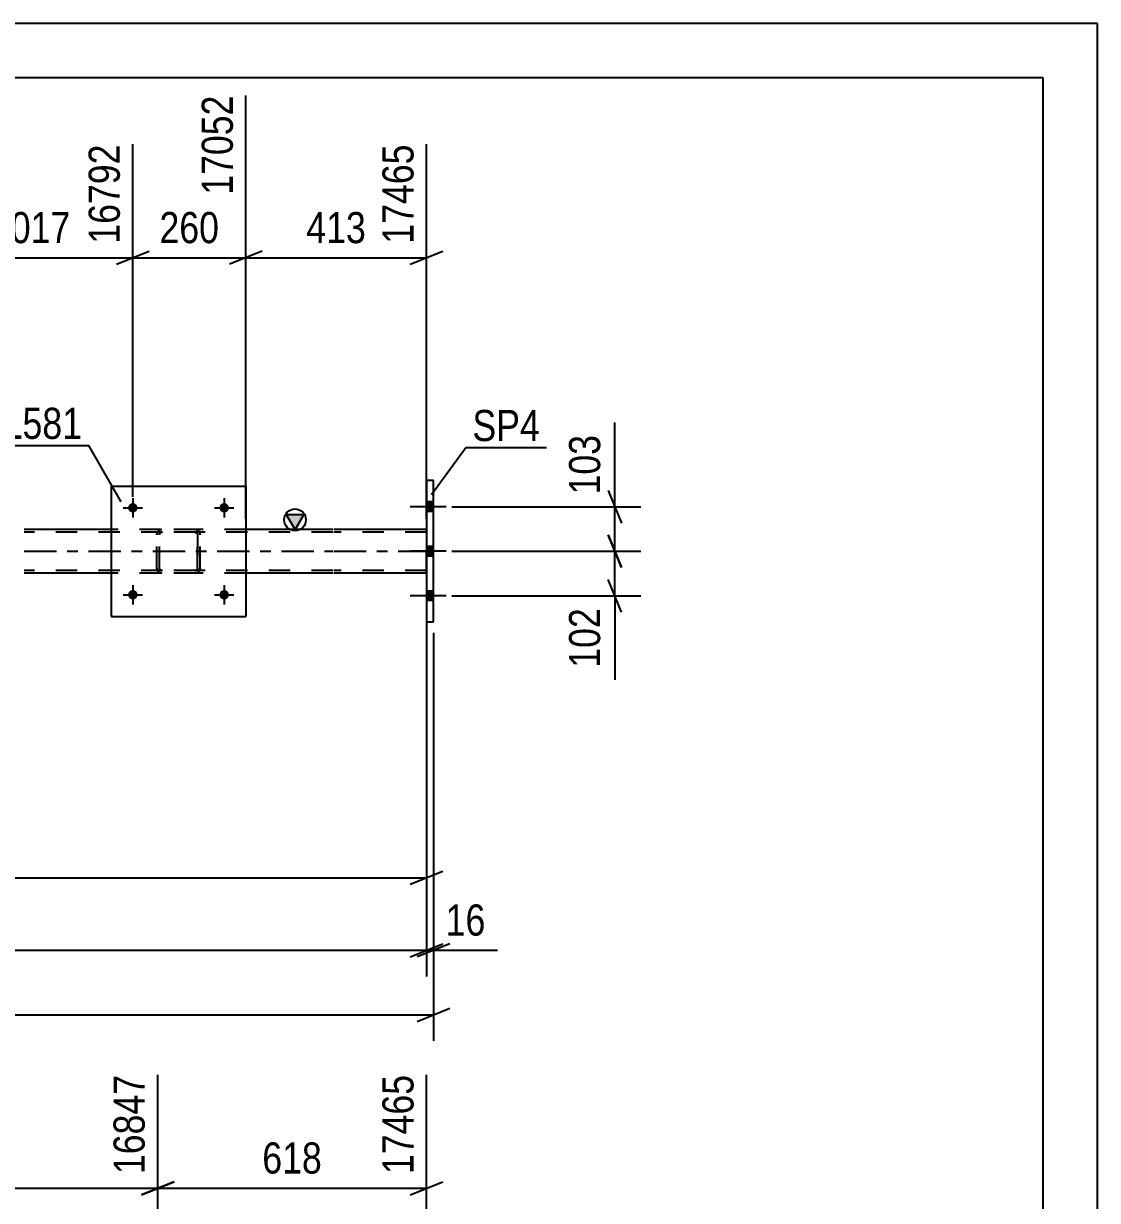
# Model space of a CAD drawing. Header units: millimetres. Extents: x 0 to 841, y 0 to 594.
# Drawn here: x 742.2 to 841, y 485.7 to 594 of the extents above; entities that cross this region are included whole.
import ezdxf

# ---------------------------------------------------------------- set-up
doc = ezdxf.new("R2010")
doc.units = ezdxf.units.MM
doc.linetypes.add('DXK_LINE_DOT2', pattern=[3.9198, 1.9599, -1.9599])
doc.linetypes.add('DXK_LINE_DOT3', pattern=[5.9187, 2.979, -0.9799, 0.9799, -0.9799])
doc.styles.add('Arial Narrow', font='ARIALN.TTF', dxfattribs={"height": 0.2})

# ---------------------------------------------------------------- blocks, each defined once
blk = doc.blocks.new('Unknown-247305070-1135 - 20638')
at = {"color": 5, "linetype": 'Continuous'}
for p, q in [((841, 594), (0, 594)), ((841, 0), (841, 594)), ((836, 589), (5, 589)), ((836, 5), (836, 589))]:
    blk.add_line(p, q, dxfattribs=at)
blk = doc.blocks.new('Part-247305070-2299 - 2156')
at = {"linetype": 'Continuous'}
blk.add_hatch(color=2, dxfattribs=at).paths.add_polyline_path([(767.18, 547.45), (766.38, 548.85), (767.98, 548.85)])
at = {"color": 2, "linetype": 'Continuous'}
for p, q in [((767.18, 547.45), (766.38, 548.85)), ((766.38, 548.85), (767.98, 548.85)), ((767.98, 548.85), (767.18, 547.45)), ((750.26, 547.45), (742.26, 547.45)), ((770.66, 547.45), (762.66, 547.45)), ((779.28, 547.45), (770.76, 547.45)), ((750.26, 543.45), (742.26, 543.45)), ((770.66, 543.45), (762.66, 543.45)), ((779.28, 543.45), (770.76, 543.45))]:
    blk.add_line(p, q, dxfattribs=at)
at = {"color": 7, "linetype": 'DXK_LINE_DOT2'}
for p, q in [((770.66, 547.21), (742.26, 547.21)), ((762.66, 547.45), (750.26, 547.45)), ((779.28, 547.21), (770.76, 547.21)), ((779.28, 543.45), (779.28, 547.45)), ((770.66, 543.69), (742.26, 543.69)), ((779.28, 543.69), (770.76, 543.69)), ((762.66, 543.45), (750.26, 543.45))]:
    blk.add_line(p, q, dxfattribs=at)
at = {"color": 7, "linetype": 'DXK_LINE_DOT3'}
for p, q in [((742.26, 545.45), (770.66, 545.45)), ((770.76, 545.45), (779.28, 545.45))]:
    blk.add_line(p, q, dxfattribs=at)
at = {"color": 2, "linetype": 'Continuous'}
blk.add_circle((767.18, 548.35), 1, dxfattribs=at)
blk = doc.blocks.new('Part-247305070-2240 - 2156')
at = {"color": 2, "linetype": 'Continuous'}
for p, q in [((779.92, 551.95), (779.28, 551.95)), ((779.28, 551.95), (779.28, 538.95)), ((779.92, 538.95), (779.92, 551.95)), ((779.28, 538.95), (779.92, 538.95))]:
    blk.add_line(p, q, dxfattribs=at)
blk = doc.blocks.new('Bolt-247305070-2308 - 2156')
at = {"linetype": 'Continuous'}
for points in [[(779.92, 549.11), (779.92, 549.99), (779.28, 549.99), (779.28, 549.11)], [(779.92, 549.11), (779.92, 549.99), (779.28, 549.99), (779.28, 549.11)], [(779.92, 549.11), (779.92, 549.99), (779.28, 549.99), (779.28, 549.11)], [(779.92, 545.01), (779.92, 545.89), (779.28, 545.89), (779.28, 545.01)], [(779.92, 545.01), (779.92, 545.89), (779.28, 545.89), (779.28, 545.01)], [(779.92, 540.91), (779.92, 541.79), (779.28, 541.79), (779.28, 540.91)], [(779.92, 540.91), (779.92, 541.79), (779.28, 541.79), (779.28, 540.91)], [(779.92, 540.91), (779.92, 541.79), (779.28, 541.79), (779.28, 540.91)]]:
    blk.add_hatch(color=1, dxfattribs=at).paths.add_polyline_path(points)
at = {"color": 1, "linetype": 'Continuous'}
for p, q in [((781.08, 549.55), (777.76, 549.55)), ((781.08, 549.55), (777.76, 549.55)), ((781.08, 549.55), (777.76, 549.55)), ((779.92, 549.99), (779.28, 549.99)), ((779.92, 549.99), (779.28, 549.99)), ((779.92, 549.99), (779.28, 549.99)), ((779.92, 549.11), (779.28, 549.11)), ((779.92, 549.11), (779.28, 549.11)), ((779.92, 549.11), (779.28, 549.11)), ((779.92, 545.89), (779.28, 545.89)), ((779.92, 545.89), (779.28, 545.89)), ((781.08, 545.45), (777.76, 545.45)), ((781.08, 545.45), (777.76, 545.45)), ((779.92, 545.01), (779.28, 545.01)), ((779.92, 545.01), (779.28, 545.01)), ((781.08, 541.35), (777.76, 541.35)), ((781.08, 541.35), (777.76, 541.35)), ((781.08, 541.35), (777.76, 541.35)), ((779.92, 541.79), (779.28, 541.79)), ((779.92, 541.79), (779.28, 541.79)), ((779.92, 541.79), (779.28, 541.79)), ((779.92, 540.91), (779.28, 540.91)), ((779.92, 540.91), (779.28, 540.91)), ((779.92, 540.91), (779.28, 540.91))]:
    blk.add_line(p, q, dxfattribs=at)
blk = doc.blocks.new('Part-247305070-21272 - 2156')
at = {"color": 7, "linetype": 'DXK_LINE_DOT2'}
for p, q in [((754.46, 546.97), (754.49, 547.16)), ((754.49, 547.16), (754.46, 546.97)), ((754.46, 543.93), (754.46, 546.97)), ((754.46, 543.93), (754.46, 546.97)), ((754.7, 546.97), (754.71, 547.06)), ((754.7, 543.93), (754.7, 546.97)), ((754.7, 543.93), (754.7, 546.97)), ((754.71, 547.06), (754.77, 547.14)), ((754.75, 547.42), (754.94, 547.45)), ((754.94, 547.45), (754.75, 547.42)), ((754.77, 547.14), (754.84, 547.19)), ((754.84, 547.19), (754.94, 547.21)), ((757.98, 547.45), (754.94, 547.45)), ((757.98, 547.21), (754.94, 547.21)), ((757.98, 547.45), (758.16, 547.42)), ((758.16, 547.42), (757.98, 547.45)), ((757.98, 547.21), (758.07, 547.19)), ((758.07, 547.19), (758.15, 547.14)), ((758.15, 547.14), (758.2, 547.06)), ((758.2, 547.06), (758.22, 546.97)), ((758.22, 543.93), (758.22, 546.97)), ((758.22, 546.97), (758.22, 543.93)), ((758.42, 547.16), (758.46, 546.97)), ((758.46, 546.97), (758.42, 547.16)), ((758.46, 543.93), (758.46, 546.97)), ((758.46, 543.93), (758.46, 546.97)), ((754.49, 543.75), (754.46, 543.93)), ((754.46, 543.93), (754.49, 543.75)), ((754.71, 543.84), (754.7, 543.93)), ((754.77, 543.76), (754.71, 543.84)), ((754.84, 543.71), (754.77, 543.76)), ((754.94, 543.69), (754.84, 543.71)), ((757.98, 543.69), (754.94, 543.69)), ((758.07, 543.71), (757.98, 543.69)), ((758.15, 543.76), (758.07, 543.71)), ((758.2, 543.84), (758.15, 543.76)), ((758.22, 543.93), (758.2, 543.84)), ((758.46, 543.93), (758.42, 543.75)), ((758.42, 543.75), (758.46, 543.93)), ((754.94, 543.45), (754.75, 543.49)), ((754.75, 543.49), (754.94, 543.45)), ((757.98, 543.45), (754.94, 543.45)), ((758.16, 543.49), (757.98, 543.45)), ((757.98, 543.45), (758.16, 543.49))]:
    blk.add_line(p, q, dxfattribs=at)
at = {"color": 7, "linetype": 'DXK_LINE_DOT3'}
blk.add_line((756.46, 545.45), (756.46, 545.45), dxfattribs=at)
at = {"color": 7, "linetype": 'DXK_LINE_DOT2'}
for centre, start, end in [((754.94, 546.97), 112.5, 157.5), ((754.94, 546.97), 112.5, 157.5), ((757.98, 546.97), 22.5, 67.5), ((757.98, 546.97), 22.5, 67.5), ((754.94, 543.93), 202.5, 247.5), ((754.94, 543.93), 202.5, 247.5), ((757.98, 543.93), 292.5, 337.5), ((757.98, 543.93), 292.5, 337.5)]:
    blk.add_arc(centre, 0.48, start, end, dxfattribs=at)
blk = doc.blocks.new('Part-247305070-21273 - 2156')
at = {"color": 2, "linetype": 'Continuous'}
for p, q in [((750.26, 551.45), (750.26, 539.45)), ((750.26, 551.45), (762.66, 551.45)), ((762.66, 551.45), (762.66, 539.45)), ((750.26, 539.45), (762.66, 539.45))]:
    blk.add_line(p, q, dxfattribs=at)
blk = doc.blocks.new('Bolt-247305070-21298 - 2156')
at = {"linetype": 'Continuous'}
for points in [[(752.7, 541.45, -1), (751.82, 541.45, -1)], [(761.1, 541.45, -1), (760.22, 541.45, -1)]]:
    blk.add_hatch(color=1, dxfattribs=at).paths.add_polyline_path(points)
at = {"color": 1, "linetype": 'Continuous'}
for p, q in [((751.38, 541.45), (753.14, 541.45)), ((752.26, 542.33), (752.26, 540.57)), ((759.78, 541.45), (761.54, 541.45)), ((760.66, 542.33), (760.66, 540.57))]:
    blk.add_line(p, q, dxfattribs=at)
blk = doc.blocks.new('Bolt-247305070-21299 - 2156')
at = {"linetype": 'Continuous'}
for points in [[(752.7, 549.45, -1), (751.82, 549.45, -1)], [(761.1, 549.45, -1), (760.22, 549.45, -1)]]:
    blk.add_hatch(color=1, dxfattribs=at).paths.add_polyline_path(points)
at = {"color": 1, "linetype": 'Continuous'}
for p, q in [((752.26, 550.33), (752.26, 548.57)), ((760.66, 550.33), (760.66, 548.57)), ((751.38, 549.45), (753.14, 549.45)), ((759.78, 549.45), (761.54, 549.45))]:
    blk.add_line(p, q, dxfattribs=at)
blk = doc.blocks.new('StraightDimension-247305070-19908 - 2156')
at = {"color": 7, "linetype": 'Continuous'}
for p, q in [((779.28, 537.95), (779.28, 506.35)), ((779.92, 537.95), (779.92, 506.35)), ((777.78, 508.15), (780.78, 509.35)), ((781.42, 509.35), (778.42, 508.15)), ((779.28, 508.75), (779.92, 508.75)), ((779.92, 508.75), (785.82, 508.75)), ((779.92, 508.75), (785.82, 508.75))]:
    blk.add_line(p, q, dxfattribs=at)
at = {"color": 0}
blk.add_wipeout([(785.3, 509.5), (785.3, 513.7), (780.44, 513.7), (780.44, 509.5)], dxfattribs=at)
at = {"color": 3, "style": 'Arial Narrow'}
blk.add_text('16', height=2.863, dxfattribs=at).set_placement((781.04, 510.1))
blk = doc.blocks.new('StraightDimension-247305070-35832 - 2156')
at = {"color": 7, "linetype": 'Continuous'}
for p, q in [((733.48, 548.45), (733.48, 587.39)), ((752.26, 550.45), (752.26, 582.89)), ((734.98, 573.05), (731.98, 571.85)), ((750.76, 571.85), (753.76, 573.05)), ((733.48, 572.45), (752.26, 572.45))]:
    blk.add_line(p, q, dxfattribs=at)
at = {"color": 0}
blk.add_wipeout([(747.12, 573.2), (747.12, 577.4), (738.61, 577.4), (738.61, 573.2)], dxfattribs=at)
at = {"color": 3, "style": 'Arial Narrow'}
blk.add_text('1017', height=2.863, dxfattribs=at).set_placement((739.21, 573.8))
at = {"color": 0, "linetype": 'Continuous'}
blk.add_wipeout([(751.66, 583.49), (747.46, 583.49), (747.46, 573.15), (751.66, 573.15)], dxfattribs=at)
at = {"color": 3, "linetype": 'Continuous', "style": 'Arial Narrow'}
blk.add_text('16792', height=2.863, rotation=90.0002, dxfattribs=at).set_placement((751.06, 573.75))
blk = doc.blocks.new('StraightDimension-247305070-25369 - 2156')
at = {"color": 7, "linetype": 'Continuous'}
for p, q in [((796.6, 549.55), (796.6, 557.29)), ((796.6, 549.55), (796.6, 557.29)), ((796, 551.05), (797.2, 548.05)), ((781.6, 549.55), (799, 549.55)), ((796.6, 545.45), (796.6, 549.55)), ((797.2, 543.95), (796, 546.95)), ((781.6, 545.45), (799, 545.45))]:
    blk.add_line(p, q, dxfattribs=at)
at = {"color": 0}
blk.add_wipeout([(795.85, 556.76), (791.65, 556.76), (791.65, 550.08), (795.85, 550.08)], dxfattribs=at)
at = {"color": 3, "style": 'Arial Narrow'}
blk.add_text('103', height=2.863, rotation=90.0002, dxfattribs=at).set_placement((795.25, 550.68))
blk = doc.blocks.new('StraightDimension-247305070-2668 - 2156')
at = {"color": 7, "linetype": 'Continuous'}
for p, q in [((779.92, 537.95), (779.92, 500.41)), ((101.85, 502.81), (779.92, 502.81)), ((778.42, 502.21), (781.42, 503.41))]:
    blk.add_line(p, q, dxfattribs=at)
blk = doc.blocks.new('StraightDimension-247305070-14764 - 2156')
at = {"color": 7, "linetype": 'Continuous'}
for p, q in [((779.28, 542.45), (779.28, 513.02)), ((218.09, 515.42), (779.28, 515.42)), ((777.78, 514.82), (780.78, 516.02))]:
    blk.add_line(p, q, dxfattribs=at)
blk = doc.blocks.new('StraightDimension-247305070-19909 - 2156')
at = {"color": 7, "linetype": 'Continuous'}
for p, q in [((779.28, 537.95), (779.28, 506.35)), ((777.78, 508.15), (780.78, 509.35)), ((102.49, 508.75), (779.28, 508.75))]:
    blk.add_line(p, q, dxfattribs=at)
blk = doc.blocks.new('StraightDimension-247305070-25370 - 2156')
at = {"color": 7, "linetype": 'Continuous'}
for p, q in [((796, 546.95), (797.2, 543.95)), ((781.6, 545.45), (799, 545.45)), ((796.6, 541.35), (796.6, 545.45)), ((797.2, 539.85), (796, 542.85)), ((781.6, 541.35), (799, 541.35)), ((796.6, 541.35), (796.6, 533.62)), ((796.6, 541.35), (796.6, 533.62))]:
    blk.add_line(p, q, dxfattribs=at)
at = {"color": 0}
blk.add_wipeout([(795.85, 540.83), (791.65, 540.83), (791.65, 534.14), (795.85, 534.14)], dxfattribs=at)
at = {"color": 3, "style": 'Arial Narrow'}
blk.add_text('102', height=2.863, rotation=90.0002, dxfattribs=at).set_placement((795.25, 534.74))
blk = doc.blocks.new('StraightDimension-247305070-35830 - 2156')
at = {"color": 7, "linetype": 'Continuous'}
for p, q in [((762.66, 548.45), (762.66, 587.39)), ((779.28, 548.45), (779.28, 582.89)), ((764.16, 573.05), (761.16, 571.85)), ((777.78, 571.85), (780.78, 573.05)), ((762.66, 572.45), (779.28, 572.45))]:
    blk.add_line(p, q, dxfattribs=at)
at = {"color": 0}
blk.add_wipeout([(774.31, 573.2), (774.31, 577.4), (767.62, 577.4), (767.62, 573.2)], dxfattribs=at)
at = {"color": 3, "style": 'Arial Narrow'}
blk.add_text('413', height=2.863, dxfattribs=at).set_placement((768.22, 573.8))
at = {"color": 0, "linetype": 'Continuous'}
blk.add_wipeout([(778.68, 583.49), (774.48, 583.49), (774.48, 573.15), (778.68, 573.15)], dxfattribs=at)
at = {"color": 3, "linetype": 'Continuous', "style": 'Arial Narrow'}
blk.add_text('17465', height=2.863, rotation=90.0002, dxfattribs=at).set_placement((778.08, 573.75))
blk = doc.blocks.new('StraightDimension-247305070-35831 - 2156')
at = {"color": 7, "linetype": 'Continuous'}
for p, q in [((762.66, 548.45), (762.66, 587.39)), ((752.26, 550.45), (752.26, 582.89)), ((750.76, 571.85), (753.76, 573.05)), ((764.16, 573.05), (761.16, 571.85)), ((752.26, 572.45), (762.66, 572.45))]:
    blk.add_line(p, q, dxfattribs=at)
at = {"color": 0}
blk.add_wipeout([(760.8, 573.2), (760.8, 577.4), (754.11, 577.4), (754.11, 573.2)], dxfattribs=at)
at = {"color": 3, "style": 'Arial Narrow'}
blk.add_text('260', height=2.863, dxfattribs=at).set_placement((754.71, 573.8))
at = {"color": 0, "linetype": 'Continuous'}
blk.add_wipeout([(762.06, 587.99), (757.86, 587.99), (757.86, 577.65), (762.06, 577.65)], dxfattribs=at)
at = {"color": 3, "linetype": 'Continuous', "style": 'Arial Narrow'}
blk.add_text('17052', height=2.863, rotation=90.0002, dxfattribs=at).set_placement((761.46, 578.25))
blk = doc.blocks.new('StraightDimension-247305070-39368 - 2862')
at = {"color": 7, "linetype": 'Continuous'}
for p, q in [((709.56, 453.84), (709.56, 497.3)), ((754.55, 453.84), (754.55, 497.3)), ((711.06, 487.46), (708.06, 486.26)), ((753.05, 486.26), (756.05, 487.46)), ((709.56, 486.86), (754.55, 486.86))]:
    blk.add_line(p, q, dxfattribs=at)
at = {"color": 0}
blk.add_wipeout([(736.31, 487.61), (736.31, 491.81), (727.8, 491.81), (727.8, 487.61)], dxfattribs=at)
at = {"color": 3, "style": 'Arial Narrow'}
blk.add_text('1277', height=2.863, dxfattribs=at).set_placement((728.4, 488.21))
at = {"color": 0, "linetype": 'Continuous'}
blk.add_wipeout([(753.95, 497.9), (749.75, 497.9), (749.75, 487.56), (753.95, 487.56)], dxfattribs=at)
at = {"color": 3, "linetype": 'Continuous', "style": 'Arial Narrow'}
blk.add_text('16847', height=2.863, rotation=90.0002, dxfattribs=at).set_placement((753.35, 488.16))
blk = doc.blocks.new('StraightDimension-247305070-39367 - 2862')
at = {"color": 7, "linetype": 'Continuous'}
for p, q in [((754.55, 453.84), (754.55, 497.3)), ((779.28, 446.52), (779.28, 497.3)), ((756.05, 487.46), (753.05, 486.26)), ((777.78, 486.26), (780.78, 487.46)), ((754.55, 486.86), (779.28, 486.86))]:
    blk.add_line(p, q, dxfattribs=at)
at = {"color": 0}
blk.add_wipeout([(770.26, 487.61), (770.26, 491.81), (763.57, 491.81), (763.57, 487.61)], dxfattribs=at)
at = {"color": 3, "style": 'Arial Narrow'}
blk.add_text('618', height=2.863, dxfattribs=at).set_placement((764.17, 488.21))
at = {"color": 0, "linetype": 'Continuous'}
blk.add_wipeout([(778.68, 497.9), (774.48, 497.9), (774.48, 487.56), (778.68, 487.56)], dxfattribs=at)
at = {"color": 3, "linetype": 'Continuous', "style": 'Arial Narrow'}
blk.add_text('17465', height=2.863, rotation=90.0002, dxfattribs=at).set_placement((778.08, 488.16))
blk = doc.blocks.new('Mark-247305070-2236 - 2156')
at = {"color": 30, "linetype": 'Continuous'}
for p, q in [((779.74, 550.69), (782.9, 554.99)), ((782.9, 554.99), (790.31, 554.99))]:
    blk.add_line(p, q, dxfattribs=at)
at = {"color": 0}
blk.add_wipeout([(789.71, 555.59), (789.71, 558.59), (783.5, 558.59), (783.5, 555.59)], dxfattribs=at)
blk.add_wipeout([(789.71, 555.59), (789.71, 558.59), (783.5, 558.59), (783.5, 555.59)], dxfattribs=at)
at = {"color": 3, "style": 'Arial Narrow'}
blk.add_text('SP4', height=2.863, dxfattribs=at).set_placement((783.5, 555.59))
blk = doc.blocks.new('Mark-247305070-36698 - 2156')
at = {"color": 30, "linetype": 'Continuous'}
for p in [(737.5, 555.19), (751.2, 549.99)]:
    blk.add_line(p, (748.2, 555.19), dxfattribs=at)
at = {"color": 0}
blk.add_wipeout([(747.6, 555.79), (747.6, 558.79), (738.1, 558.79), (738.1, 555.79)], dxfattribs=at)
blk.add_wipeout([(747.6, 555.79), (747.6, 558.79), (738.1, 558.79), (738.1, 555.79)], dxfattribs=at)
at = {"color": 3, "style": 'Arial Narrow'}
blk.add_text('PL581', height=2.863, dxfattribs=at).set_placement((738.1, 555.79))

msp = doc.modelspace()

# ---------------------------------------------------------------- block references
for name in ['Unknown-247305070-1135 - 20638', 'Part-247305070-21273 - 2156', 'Part-247305070-2240 - 2156', 'Bolt-247305070-21299 - 2156', 'Part-247305070-2299 - 2156', 'Bolt-247305070-2308 - 2156', 'Part-247305070-21272 - 2156', 'Bolt-247305070-21298 - 2156']:
    msp.add_blockref(name, (0, 0))

# ---------------------------------------------------------------- next in the draw order: block references
for name in ['StraightDimension-247305070-35832 - 2156', 'StraightDimension-247305070-35830 - 2156', 'StraightDimension-247305070-25369 - 2156', 'StraightDimension-247305070-19908 - 2156', 'StraightDimension-247305070-39368 - 2862']:
    msp.add_blockref(name, (0, 0))

# ---------------------------------------------------------------- next in the draw order: block references
for name in ['StraightDimension-247305070-35831 - 2156', 'Mark-247305070-2236 - 2156', 'StraightDimension-247305070-2668 - 2156', 'StraightDimension-247305070-39367 - 2862']:
    msp.add_blockref(name, (0, 0))

# ---------------------------------------------------------------- next in the draw order: block references
for name in ['Mark-247305070-36698 - 2156', 'StraightDimension-247305070-25370 - 2156', 'StraightDimension-247305070-14764 - 2156']:
    msp.add_blockref(name, (0, 0))

# ---------------------------------------------------------------- next in the draw order: block references
msp.add_blockref('StraightDimension-247305070-19909 - 2156', (0, 0))

doc.saveas('drawing.dxf')
